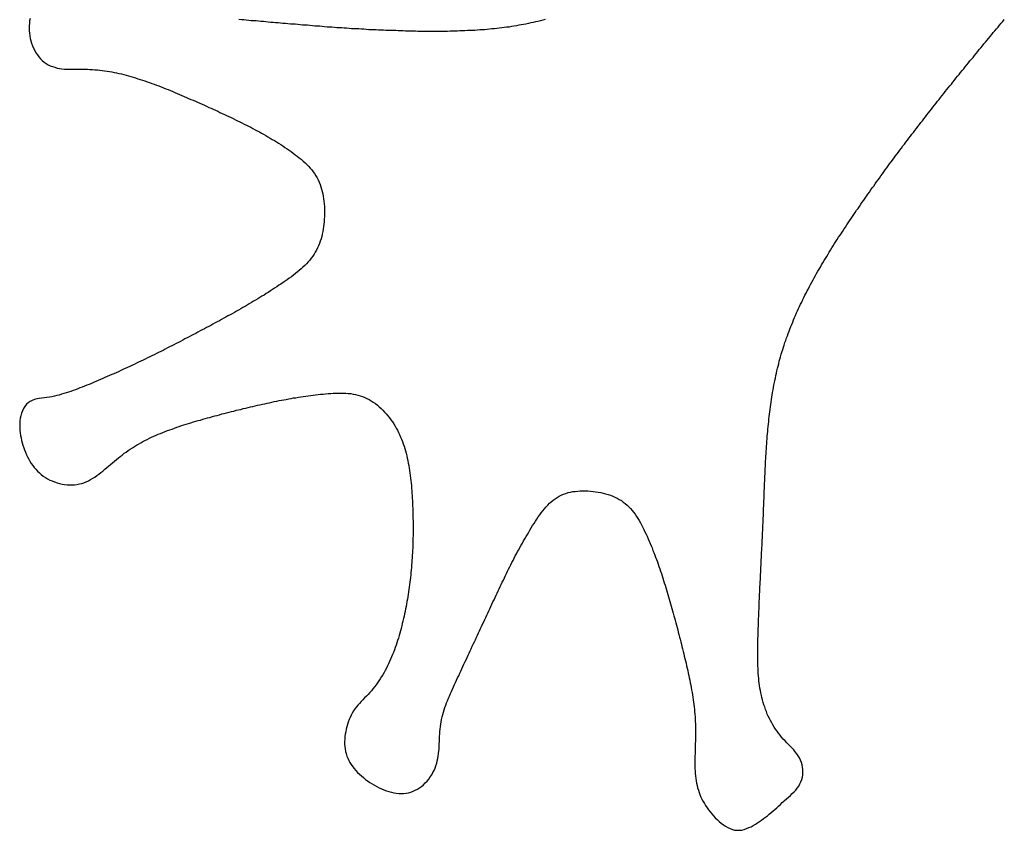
# Model space of a CAD drawing. Extents: x 63 to 788, y 423 to 1014.
# Drawn here: x 478.285 to 482.339, y 808.578 to 811.917 of the extents above; entities that cross this region are included whole.
import ezdxf

# ---------------------------------------------------------------- set-up
doc = ezdxf.new("R2010")
doc.units = 0
doc.header["$MEASUREMENT"] = 0
doc.layers.add('LAYER_1', color=7, linetype='CONTINUOUS')

msp = doc.modelspace()

# ---------------------------------------------------------------- linework, layer by layer
at = {"layer": 'LAYER_1', "color": 7}
for points in [[(478.3276, 811.922, 0), (478.3259, 811.912, 0), (478.3247, 811.902, 0), (478.3239, 811.892, 0), (478.3237, 811.882, 0), (478.324, 811.871, 0), (478.3248, 811.861, 0), (478.3262, 811.85, 0), (478.3282, 811.84, 0), (478.3308, 811.83, 0), (478.334, 811.82, 0), (478.3377, 811.809, 0), (478.3419, 811.8, 0), (478.3467, 811.79, 0), (478.352, 811.781, 0), (478.3578, 811.772, 0), (478.364, 811.764, 0), (478.3707, 811.756, 0), (478.3779, 811.749, 0), (478.3854, 811.742, 0), (478.3934, 811.736, 0), (478.4018, 811.731, 0), (478.4105, 811.727, 0), (478.4196, 811.724, 0), (478.429, 811.721, 0), (478.4386, 811.718, 0), (478.4485, 811.716, 0), (478.4586, 811.715, 0), (478.4689, 811.714, 0), (478.4793, 811.714, 0), (478.4898, 811.713, 0), (478.5004, 811.713, 0), (478.511, 811.713, 0), (478.5217, 811.713, 0), (478.5323, 811.713, 0), (478.5429, 811.713, 0), (478.5534, 811.713, 0), (478.5638, 811.713, 0), (478.5741, 811.712, 0), (478.5844, 811.712, 0), (478.5945, 811.711, 0), (478.6046, 811.71, 0), (478.6147, 811.709, 0), (478.6247, 811.708, 0), (478.6346, 811.707, 0), (478.6446, 811.705, 0), (478.6544, 811.704, 0), (478.6643, 811.702, 0), (478.6741, 811.7, 0), (478.6839, 811.698, 0), (478.6937, 811.696, 0), (478.7035, 811.694, 0), (478.7133, 811.691, 0), (478.7231, 811.689, 0), (478.7328, 811.686, 0), (478.7425, 811.683, 0), (478.7522, 811.681, 0), (478.7619, 811.678, 0), (478.7716, 811.674, 0), (478.7813, 811.671, 0), (478.7909, 811.668, 0), (478.8006, 811.665, 0), (478.8102, 811.661, 0), (478.8198, 811.658, 0), (478.8294, 811.654, 0), (478.8389, 811.651, 0), (478.8485, 811.647, 0), (478.858, 811.644, 0), (478.8676, 811.64, 0), (478.8771, 811.636, 0), (478.8865, 811.632, 0), (478.896, 811.629, 0), (478.9055, 811.625, 0), (478.9149, 811.621, 0), (478.9243, 811.617, 0), (478.9337, 811.613, 0), (478.9431, 811.609, 0), (478.9525, 811.605, 0), (478.9618, 811.601, 0), (478.9712, 811.597, 0), (478.9805, 811.593, 0), (478.9898, 811.589, 0), (478.9991, 811.585, 0), (479.0084, 811.581, 0), (479.0176, 811.577, 0), (479.0269, 811.573, 0), (479.0361, 811.569, 0), (479.0453, 811.565, 0), (479.0545, 811.561, 0), (479.0637, 811.556, 0), (479.0729, 811.552, 0), (479.0821, 811.548, 0), (479.0913, 811.544, 0), (479.1004, 811.54, 0), (479.1095, 811.535, 0), (479.1187, 811.531, 0), (479.1278, 811.527, 0), (479.1369, 811.523, 0), (479.146, 811.518, 0), (479.155, 811.514, 0), (479.1641, 811.51, 0), (479.1731, 811.505, 0), (479.1822, 811.501, 0), (479.1912, 811.496, 0), (479.2002, 811.492, 0), (479.2092, 811.487, 0), (479.2182, 811.483, 0), (479.2271, 811.478, 0), (479.2361, 811.474, 0), (479.245, 811.469, 0), (479.2539, 811.464, 0), (479.2628, 811.459, 0), (479.2717, 811.455, 0), (479.2806, 811.45, 0), (479.2894, 811.445, 0), (479.2983, 811.44, 0), (479.3071, 811.435, 0), (479.3159, 811.429, 0), (479.3246, 811.424, 0), (479.3334, 811.419, 0), (479.3422, 811.414, 0), (479.3509, 811.408, 0), (479.3596, 811.403, 0), (479.3683, 811.397, 0), (479.3769, 811.391, 0), (479.3856, 811.385, 0), (479.3942, 811.38, 0), (479.4028, 811.374, 0), (479.4113, 811.367, 0), (479.4197, 811.361, 0), (479.428, 811.355, 0), (479.4362, 811.348, 0), (479.4442, 811.342, 0), (479.452, 811.335, 0), (479.4596, 811.328, 0), (479.4669, 811.321, 0), (479.474, 811.314, 0), (479.4808, 811.306, 0), (479.4873, 811.299, 0), (479.4934, 811.291, 0), (479.4992, 811.283, 0), (479.5046, 811.274, 0), (479.5096, 811.266, 0), (479.5141, 811.257, 0), (479.5183, 811.248, 0), (479.522, 811.238, 0), (479.5253, 811.229, 0), (479.5282, 811.219, 0), (479.5308, 811.21, 0), (479.533, 811.2, 0), (479.5348, 811.19, 0), (479.5364, 811.179, 0), (479.5376, 811.169, 0), (479.5386, 811.159, 0), (479.5393, 811.148, 0), (479.5397, 811.138, 0), (479.5399, 811.127, 0), (479.5398, 811.117, 0), (479.5396, 811.106, 0), (479.5391, 811.096, 0), (479.5383, 811.085, 0), (479.5374, 811.075, 0), (479.5361, 811.065, 0), (479.5346, 811.054, 0), (479.5328, 811.044, 0), (479.5307, 811.034, 0), (479.5283, 811.024, 0), (479.5256, 811.014, 0), (479.5226, 811.005, 0), (479.5192, 810.995, 0), (479.5155, 810.986, 0), (479.5114, 810.977, 0), (479.5069, 810.968, 0), (479.5021, 810.96, 0), (479.4968, 810.951, 0), (479.4912, 810.943, 0), (479.4853, 810.935, 0), (479.4791, 810.927, 0), (479.4725, 810.92, 0), (479.4657, 810.912, 0), (479.4586, 810.905, 0), (479.4513, 810.898, 0), (479.4437, 810.891, 0), (479.436, 810.884, 0), (479.4281, 810.878, 0), (479.42, 810.871, 0), (479.4118, 810.865, 0), (479.4034, 810.858, 0), (479.395, 810.852, 0), (479.3864, 810.846, 0), (479.3778, 810.84, 0), (479.3692, 810.834, 0), (479.3605, 810.828, 0), (479.3518, 810.823, 0), (479.3431, 810.817, 0), (479.3345, 810.811, 0), (479.3258, 810.806, 0), (479.3171, 810.8, 0), (479.3084, 810.794, 0), (479.2997, 810.789, 0), (479.291, 810.783, 0), (479.2823, 810.778, 0), (479.2736, 810.773, 0), (479.2649, 810.767, 0), (479.2562, 810.762, 0), (479.2475, 810.757, 0), (479.2387, 810.752, 0), (479.23, 810.746, 0), (479.2213, 810.741, 0), (479.2126, 810.736, 0), (479.2038, 810.731, 0), (479.1951, 810.726, 0), (479.1863, 810.721, 0), (479.1776, 810.716, 0), (479.1688, 810.711, 0), (479.16, 810.706, 0), (479.1513, 810.701, 0), (479.1425, 810.697, 0), (479.1337, 810.692, 0), (479.1249, 810.687, 0), (479.1161, 810.682, 0), (479.1073, 810.677, 0), (479.0985, 810.672, 0), (479.0897, 810.668, 0), (479.0808, 810.663, 0), (479.072, 810.658, 0), (479.0631, 810.653, 0), (479.0543, 810.649, 0), (479.0454, 810.644, 0), (479.0365, 810.639, 0), (479.0276, 810.635, 0), (479.0188, 810.63, 0), (479.0098, 810.625, 0), (479.0009, 810.62, 0), (478.992, 810.616, 0), (478.9831, 810.611, 0), (478.9741, 810.606, 0), (478.9652, 810.602, 0), (478.9562, 810.597, 0), (478.9472, 810.592, 0), (478.9382, 810.588, 0), (478.9292, 810.583, 0), (478.9202, 810.578, 0), (478.9112, 810.574, 0), (478.9022, 810.569, 0), (478.8932, 810.565, 0), (478.8841, 810.56, 0), (478.875, 810.555, 0), (478.866, 810.551, 0), (478.8569, 810.546, 0), (478.8478, 810.542, 0), (478.8387, 810.537, 0), (478.8296, 810.533, 0), (478.8205, 810.528, 0), (478.8114, 810.524, 0), (478.8022, 810.519, 0), (478.7931, 810.515, 0), (478.7839, 810.51, 0), (478.7747, 810.506, 0), (478.7655, 810.502, 0), (478.7564, 810.497, 0), (478.7472, 810.493, 0), (478.7379, 810.489, 0), (478.7287, 810.484, 0), (478.7195, 810.48, 0), (478.7102, 810.476, 0), (478.701, 810.472, 0), (478.6917, 810.467, 0), (478.6825, 810.463, 0), (478.6732, 810.459, 0), (478.6639, 810.455, 0), (478.6546, 810.451, 0), (478.6453, 810.447, 0), (478.636, 810.443, 0), (478.6267, 810.439, 0), (478.6173, 810.435, 0), (478.608, 810.431, 0), (478.5987, 810.427, 0), (478.5893, 810.423, 0), (478.58, 810.419, 0), (478.5707, 810.415, 0), (478.5613, 810.411, 0), (478.5519, 810.408, 0), (478.5426, 810.404, 0), (478.5332, 810.4, 0), (478.5238, 810.397, 0), (478.5145, 810.393, 0), (478.5051, 810.39, 0), (478.4956, 810.386, 0), (478.4862, 810.383, 0), (478.4767, 810.38, 0), (478.4671, 810.377, 0), (478.4574, 810.374, 0), (478.4477, 810.371, 0), (478.4378, 810.369, 0), (478.4278, 810.366, 0), (478.4178, 810.364, 0), (478.4076, 810.362, 0), (478.3972, 810.361, 0), (478.3867, 810.359, 0), (478.3761, 810.358, 0), (478.3656, 810.357, 0), (478.3554, 810.355, 0), (478.3455, 810.353, 0), (478.3361, 810.349, 0), (478.3274, 810.345, 0), (478.3195, 810.339, 0), (478.3125, 810.333, 0), (478.3063, 810.324, 0), (478.301, 810.315, 0), (478.2964, 810.306, 0), (478.2927, 810.296, 0), (478.2897, 810.286, 0), (478.2875, 810.276, 0), (478.286, 810.265, 0), (478.2852, 810.255, 0), (478.2849, 810.245, 0), (478.2852, 810.235, 0), (478.286, 810.225, 0), (478.2872, 810.215, 0), (478.2889, 810.205, 0), (478.2908, 810.195, 0), (478.293, 810.184, 0), (478.2956, 810.174, 0), (478.2984, 810.164, 0), (478.3015, 810.154, 0), (478.3049, 810.145, 0), (478.3087, 810.135, 0), (478.3128, 810.125, 0), (478.3172, 810.116, 0), (478.322, 810.107, 0), (478.3271, 810.098, 0), (478.3326, 810.089, 0), (478.3385, 810.081, 0), (478.3447, 810.072, 0), (478.3514, 810.065, 0), (478.3584, 810.057, 0), (478.3659, 810.05, 0), (478.3737, 810.043, 0), (478.382, 810.037, 0), (478.3907, 810.031, 0), (478.3998, 810.026, 0), (478.4092, 810.021, 0), (478.4188, 810.017, 0), (478.4287, 810.013, 0), (478.4387, 810.009, 0), (478.4489, 810.007, 0), (478.4592, 810.004, 0), (478.4696, 810.002, 0), (478.48, 810.001, 0), (478.4903, 810.001, 0), (478.5006, 810.001, 0), (478.5108, 810.001, 0), (478.5208, 810.003, 0), (478.5307, 810.005, 0), (478.5403, 810.007, 0), (478.5496, 810.01, 0), (478.5588, 810.014, 0), (478.5678, 810.018, 0), (478.5767, 810.023, 0), (478.5854, 810.028, 0), (478.5939, 810.033, 0), (478.6023, 810.039, 0), (478.6107, 810.045, 0), (478.6189, 810.052, 0), (478.627, 810.058, 0), (478.6351, 810.065, 0), (478.6432, 810.072, 0), (478.6512, 810.078, 0), (478.6591, 810.085, 0), (478.6671, 810.092, 0), (478.6751, 810.099, 0), (478.6831, 810.105, 0), (478.6912, 810.112, 0), (478.6992, 810.118, 0), (478.7074, 810.124, 0), (478.7155, 810.131, 0), (478.7237, 810.136, 0), (478.732, 810.142, 0), (478.7403, 810.148, 0), (478.7487, 810.154, 0), (478.7572, 810.159, 0), (478.7657, 810.164, 0), (478.7744, 810.169, 0), (478.7831, 810.174, 0), (478.7919, 810.179, 0), (478.8007, 810.184, 0), (478.8097, 810.188, 0), (478.8187, 810.193, 0), (478.8279, 810.197, 0), (478.837, 810.201, 0), (478.8463, 810.206, 0), (478.8556, 810.21, 0), (478.865, 810.213, 0), (478.8744, 810.217, 0), (478.8839, 810.221, 0), (478.8934, 810.225, 0), (478.903, 810.228, 0), (478.9126, 810.231, 0), (478.9222, 810.235, 0), (478.9319, 810.238, 0), (478.9415, 810.241, 0), (478.9513, 810.245, 0), (478.961, 810.248, 0), (478.9707, 810.251, 0), (478.9805, 810.254, 0), (478.9902, 810.257, 0), (479, 810.26, 0), (479.0098, 810.263, 0), (479.0195, 810.266, 0), (479.0293, 810.268, 0), (479.0391, 810.271, 0), (479.0489, 810.274, 0), (479.0586, 810.277, 0), (479.0684, 810.279, 0), (479.0782, 810.282, 0), (479.088, 810.285, 0), (479.0978, 810.287, 0), (479.1076, 810.29, 0), (479.1174, 810.293, 0), (479.1272, 810.295, 0), (479.137, 810.298, 0), (479.1468, 810.3, 0), (479.1566, 810.303, 0), (479.1664, 810.305, 0), (479.1762, 810.308, 0), (479.186, 810.31, 0), (479.1958, 810.312, 0), (479.2056, 810.315, 0), (479.2154, 810.317, 0), (479.2252, 810.319, 0), (479.235, 810.322, 0), (479.2448, 810.324, 0), (479.2546, 810.326, 0), (479.2644, 810.329, 0), (479.2742, 810.331, 0), (479.284, 810.333, 0), (479.2938, 810.335, 0), (479.3036, 810.337, 0), (479.3134, 810.339, 0), (479.3233, 810.342, 0), (479.3331, 810.344, 0), (479.343, 810.346, 0), (479.3529, 810.348, 0), (479.3628, 810.35, 0), (479.3727, 810.351, 0), (479.3826, 810.353, 0), (479.3925, 810.355, 0), (479.4025, 810.357, 0), (479.4125, 810.359, 0), (479.4225, 810.36, 0), (479.4325, 810.362, 0), (479.4425, 810.364, 0), (479.4526, 810.365, 0), (479.4627, 810.367, 0), (479.4728, 810.368, 0), (479.483, 810.369, 0), (479.4932, 810.371, 0), (479.5034, 810.372, 0), (479.5137, 810.373, 0), (479.5239, 810.374, 0), (479.5343, 810.375, 0), (479.5446, 810.376, 0), (479.555, 810.377, 0), (479.5654, 810.378, 0), (479.5758, 810.379, 0), (479.5862, 810.379, 0), (479.5966, 810.379, 0), (479.6069, 810.379, 0), (479.6172, 810.379, 0), (479.6275, 810.379, 0), (479.6376, 810.378, 0), (479.6477, 810.377, 0), (479.6577, 810.375, 0), (479.6675, 810.373, 0), (479.6773, 810.371, 0), (479.6869, 810.368, 0), (479.6963, 810.365, 0), (479.7056, 810.361, 0), (479.7147, 810.357, 0), (479.7236, 810.352, 0), (479.7324, 810.347, 0), (479.7409, 810.342, 0), (479.7493, 810.336, 0), (479.7574, 810.329, 0), (479.7653, 810.323, 0), (479.7729, 810.316, 0), (479.7804, 810.309, 0), (479.7875, 810.301, 0), (479.7944, 810.293, 0), (479.8011, 810.285, 0), (479.8075, 810.277, 0), (479.8136, 810.269, 0), (479.8194, 810.261, 0), (479.825, 810.252, 0), (479.8303, 810.243, 0), (479.8353, 810.235, 0), (479.8401, 810.226, 0), (479.8446, 810.217, 0), (479.849, 810.208, 0), (479.8531, 810.198, 0), (479.8569, 810.189, 0), (479.8606, 810.18, 0), (479.864, 810.17, 0), (479.8673, 810.16, 0), (479.8703, 810.151, 0), (479.8732, 810.141, 0), (479.8759, 810.131, 0), (479.8784, 810.121, 0), (479.8807, 810.111, 0), (479.8829, 810.101, 0), (479.8849, 810.091, 0), (479.8868, 810.081, 0), (479.8886, 810.07, 0), (479.8902, 810.06, 0), (479.8917, 810.05, 0), (479.893, 810.039, 0), (479.8943, 810.029, 0), (479.8954, 810.019, 0), (479.8965, 810.008, 0), (479.8974, 809.998, 0), (479.8983, 809.987, 0), (479.8991, 809.977, 0), (479.8998, 809.967, 0), (479.9005, 809.956, 0), (479.9011, 809.946, 0), (479.9016, 809.935, 0), (479.9021, 809.925, 0), (479.9025, 809.915, 0), (479.9029, 809.904, 0), (479.9033, 809.894, 0), (479.9036, 809.884, 0), (479.9039, 809.873, 0), (479.9041, 809.863, 0), (479.9043, 809.853, 0), (479.9044, 809.843, 0), (479.9045, 809.832, 0), (479.9045, 809.822, 0), (479.9045, 809.812, 0), (479.9044, 809.802, 0), (479.9043, 809.792, 0), (479.9041, 809.781, 0), (479.9039, 809.771, 0), (479.9036, 809.761, 0), (479.9033, 809.751, 0), (479.9029, 809.741, 0), (479.9024, 809.731, 0), (479.9019, 809.721, 0), (479.9014, 809.711, 0), (479.9008, 809.701, 0), (479.9001, 809.691, 0), (479.8994, 809.681, 0), (479.8986, 809.671, 0), (479.8977, 809.661, 0), (479.8968, 809.65, 0), (479.8958, 809.64, 0), (479.8948, 809.63, 0), (479.8937, 809.62, 0), (479.8926, 809.61, 0), (479.8913, 809.6, 0), (479.89, 809.59, 0), (479.8887, 809.58, 0), (479.8873, 809.57, 0), (479.8858, 809.56, 0), (479.8843, 809.55, 0), (479.8826, 809.54, 0), (479.881, 809.53, 0), (479.8792, 809.52, 0), (479.8774, 809.51, 0), (479.8755, 809.5, 0), (479.8736, 809.49, 0), (479.8715, 809.48, 0), (479.8694, 809.47, 0), (479.8673, 809.46, 0), (479.865, 809.45, 0), (479.8627, 809.44, 0), (479.8603, 809.43, 0), (479.8578, 809.42, 0), (479.8552, 809.41, 0), (479.8526, 809.4, 0), (479.8498, 809.39, 0), (479.847, 809.38, 0), (479.844, 809.37, 0), (479.841, 809.36, 0), (479.8378, 809.35, 0), (479.8345, 809.341, 0), (479.8311, 809.331, 0), (479.8276, 809.321, 0), (479.824, 809.311, 0), (479.8202, 809.302, 0), (479.8163, 809.292, 0), (479.8122, 809.283, 0), (479.8081, 809.274, 0), (479.8038, 809.264, 0), (479.7993, 809.255, 0), (479.7947, 809.246, 0), (479.7899, 809.237, 0), (479.785, 809.228, 0), (479.7799, 809.219, 0), (479.7746, 809.211, 0), (479.7692, 809.202, 0), (479.7636, 809.194, 0), (479.7579, 809.185, 0), (479.7519, 809.177, 0), (479.7458, 809.169, 0), (479.7395, 809.161, 0), (479.733, 809.153, 0), (479.7263, 809.146, 0), (479.7194, 809.138, 0), (479.7123, 809.131, 0), (479.7052, 809.124, 0), (479.6981, 809.116, 0), (479.691, 809.109, 0), (479.6841, 809.101, 0), (479.6774, 809.094, 0), (479.671, 809.086, 0), (479.665, 809.078, 0), (479.6594, 809.07, 0), (479.6542, 809.061, 0), (479.6495, 809.052, 0), (479.6451, 809.043, 0), (479.6412, 809.034, 0), (479.6377, 809.024, 0), (479.6345, 809.014, 0), (479.6317, 809.004, 0), (479.6292, 808.994, 0), (479.6271, 808.984, 0), (479.6253, 808.974, 0), (479.6239, 808.964, 0), (479.6229, 808.953, 0), (479.6225, 808.943, 0), (479.6225, 808.933, 0), (479.6231, 808.923, 0), (479.6243, 808.913, 0), (479.6262, 808.903, 0), (479.6287, 808.894, 0), (479.6318, 808.884, 0), (479.6355, 808.875, 0), (479.6398, 808.866, 0), (479.6447, 808.857, 0), (479.65, 808.849, 0), (479.6559, 808.84, 0), (479.6622, 808.832, 0), (479.669, 808.824, 0), (479.6761, 808.816, 0), (479.6837, 808.809, 0), (479.6916, 808.802, 0), (479.6998, 808.795, 0), (479.7084, 808.788, 0), (479.7172, 808.782, 0), (479.7263, 808.775, 0), (479.7356, 808.769, 0), (479.7451, 808.764, 0), (479.7548, 808.758, 0), (479.7646, 808.753, 0), (479.7746, 808.749, 0), (479.7847, 808.745, 0), (479.7948, 808.741, 0), (479.805, 808.738, 0), (479.8152, 808.735, 0), (479.8254, 808.733, 0), (479.8356, 808.731, 0), (479.8458, 808.73, 0), (479.8558, 808.73, 0), (479.8658, 808.73, 0), (479.8757, 808.731, 0), (479.8854, 808.733, 0), (479.895, 808.735, 0), (479.9044, 808.739, 0), (479.9135, 808.743, 0), (479.9225, 808.748, 0), (479.9311, 808.753, 0), (479.9394, 808.759, 0), (479.9474, 808.766, 0), (479.955, 808.773, 0), (479.9622, 808.781, 0), (479.969, 808.789, 0), (479.9753, 808.798, 0), (479.9811, 808.807, 0), (479.9864, 808.816, 0), (479.9912, 808.825, 0), (479.9953, 808.834, 0), (479.9989, 808.844, 0), (480.0019, 808.854, 0), (480.0044, 808.864, 0), (480.0064, 808.874, 0), (480.0081, 808.884, 0), (480.0095, 808.894, 0), (480.0105, 808.904, 0), (480.0113, 808.914, 0), (480.012, 808.924, 0), (480.0125, 808.934, 0), (480.0129, 808.944, 0), (480.0134, 808.955, 0), (480.0138, 808.965, 0), (480.0144, 808.975, 0), (480.015, 808.985, 0), (480.0159, 808.995, 0), (480.017, 809.005, 0), (480.0184, 809.015, 0), (480.0201, 809.025, 0), (480.0221, 809.035, 0), (480.0244, 809.045, 0), (480.0269, 809.055, 0), (480.0296, 809.065, 0), (480.0326, 809.074, 0), (480.0357, 809.084, 0), (480.0391, 809.093, 0), (480.0426, 809.103, 0), (480.0463, 809.112, 0), (480.0501, 809.122, 0), (480.054, 809.131, 0), (480.0581, 809.141, 0), (480.0622, 809.15, 0), (480.0664, 809.159, 0), (480.0707, 809.169, 0), (480.075, 809.178, 0), (480.0793, 809.187, 0), (480.0837, 809.197, 0), (480.088, 809.206, 0), (480.0923, 809.215, 0), (480.0967, 809.225, 0), (480.101, 809.234, 0), (480.1053, 809.243, 0), (480.1097, 809.253, 0), (480.114, 809.262, 0), (480.1183, 809.271, 0), (480.1226, 809.28, 0), (480.1269, 809.29, 0), (480.1312, 809.299, 0), (480.1355, 809.308, 0), (480.1398, 809.317, 0), (480.1441, 809.326, 0), (480.1483, 809.336, 0), (480.1526, 809.345, 0), (480.1569, 809.354, 0), (480.1612, 809.363, 0), (480.1654, 809.373, 0), (480.1697, 809.382, 0), (480.174, 809.391, 0), (480.1782, 809.4, 0), (480.1825, 809.409, 0), (480.1868, 809.418, 0), (480.191, 809.427, 0), (480.1953, 809.437, 0), (480.1995, 809.446, 0), (480.2038, 809.455, 0), (480.208, 809.464, 0), (480.2123, 809.473, 0), (480.2165, 809.482, 0), (480.2208, 809.491, 0), (480.225, 809.5, 0), (480.2293, 809.509, 0), (480.2335, 809.519, 0), (480.2378, 809.528, 0), (480.242, 809.537, 0), (480.2463, 809.546, 0), (480.2505, 809.555, 0), (480.2548, 809.564, 0), (480.259, 809.573, 0), (480.2633, 809.582, 0), (480.2676, 809.591, 0), (480.2719, 809.6, 0), (480.2762, 809.609, 0), (480.2805, 809.618, 0), (480.2849, 809.627, 0), (480.2893, 809.636, 0), (480.2937, 809.645, 0), (480.2981, 809.654, 0), (480.3026, 809.663, 0), (480.3071, 809.672, 0), (480.3116, 809.681, 0), (480.3162, 809.69, 0), (480.3209, 809.699, 0), (480.3255, 809.708, 0), (480.3302, 809.717, 0), (480.335, 809.726, 0), (480.3398, 809.734, 0), (480.3447, 809.743, 0), (480.3496, 809.752, 0), (480.3546, 809.761, 0), (480.3596, 809.77, 0), (480.3648, 809.779, 0), (480.3699, 809.788, 0), (480.3752, 809.797, 0), (480.3805, 809.806, 0), (480.3859, 809.815, 0), (480.3913, 809.824, 0), (480.3969, 809.833, 0), (480.4025, 809.842, 0), (480.4082, 809.851, 0), (480.4141, 809.86, 0), (480.42, 809.869, 0), (480.4261, 809.877, 0), (480.4324, 809.886, 0), (480.4388, 809.894, 0), (480.4453, 809.902, 0), (480.4521, 809.91, 0), (480.4591, 809.917, 0), (480.4663, 809.925, 0), (480.4737, 809.931, 0), (480.4813, 809.938, 0), (480.4892, 809.944, 0), (480.4974, 809.949, 0), (480.5058, 809.954, 0), (480.5146, 809.959, 0), (480.5236, 809.963, 0), (480.5329, 809.966, 0), (480.5425, 809.969, 0), (480.5523, 809.971, 0), (480.5622, 809.973, 0), (480.5723, 809.974, 0), (480.5826, 809.975, 0), (480.593, 809.976, 0), (480.6035, 809.976, 0), (480.614, 809.976, 0), (480.6245, 809.976, 0), (480.6351, 809.975, 0), (480.6456, 809.974, 0), (480.6561, 809.972, 0), (480.6666, 809.971, 0), (480.6769, 809.969, 0), (480.6871, 809.967, 0), (480.6972, 809.964, 0), (480.7071, 809.961, 0), (480.7168, 809.958, 0), (480.7264, 809.954, 0), (480.7357, 809.95, 0), (480.7447, 809.946, 0), (480.7535, 809.941, 0), (480.762, 809.936, 0), (480.7702, 809.93, 0), (480.778, 809.924, 0), (480.7855, 809.917, 0), (480.7927, 809.911, 0), (480.7995, 809.903, 0), (480.8061, 809.896, 0), (480.8124, 809.888, 0), (480.8184, 809.88, 0), (480.8242, 809.871, 0), (480.8298, 809.863, 0), (480.8352, 809.854, 0), (480.8403, 809.845, 0), (480.8453, 809.836, 0), (480.8501, 809.826, 0), (480.8548, 809.817, 0), (480.8593, 809.808, 0), (480.8637, 809.798, 0), (480.868, 809.789, 0), (480.8723, 809.779, 0), (480.8764, 809.769, 0), (480.8804, 809.76, 0), (480.8844, 809.75, 0), (480.8883, 809.741, 0), (480.8921, 809.731, 0), (480.8959, 809.722, 0), (480.8995, 809.712, 0), (480.9031, 809.703, 0), (480.9067, 809.693, 0), (480.9102, 809.684, 0), (480.9136, 809.674, 0), (480.9169, 809.665, 0), (480.9202, 809.655, 0), (480.9235, 809.645, 0), (480.9267, 809.636, 0), (480.9298, 809.626, 0), (480.9329, 809.617, 0), (480.936, 809.607, 0), (480.939, 809.598, 0), (480.942, 809.588, 0), (480.9449, 809.578, 0), (480.9478, 809.569, 0), (480.9507, 809.559, 0), (480.9535, 809.55, 0), (480.9564, 809.54, 0), (480.9592, 809.53, 0), (480.9619, 809.521, 0), (480.9647, 809.511, 0), (480.9674, 809.501, 0), (480.9702, 809.492, 0), (480.9729, 809.482, 0), (480.9756, 809.472, 0), (480.9783, 809.462, 0), (480.9809, 809.453, 0), (480.9836, 809.443, 0), (480.9862, 809.433, 0), (480.9888, 809.423, 0), (480.9914, 809.414, 0), (480.994, 809.404, 0), (480.9966, 809.394, 0), (480.9991, 809.384, 0), (481.0017, 809.374, 0), (481.0042, 809.365, 0), (481.0067, 809.355, 0), (481.0092, 809.345, 0), (481.0116, 809.335, 0), (481.0141, 809.325, 0), (481.0165, 809.315, 0), (481.0189, 809.305, 0), (481.0213, 809.296, 0), (481.0236, 809.286, 0), (481.026, 809.276, 0), (481.0283, 809.266, 0), (481.0306, 809.256, 0), (481.0329, 809.246, 0), (481.0351, 809.236, 0), (481.0373, 809.226, 0), (481.0395, 809.216, 0), (481.0416, 809.206, 0), (481.0437, 809.196, 0), (481.0457, 809.186, 0), (481.0477, 809.176, 0), (481.0496, 809.166, 0), (481.0514, 809.156, 0), (481.0532, 809.146, 0), (481.0548, 809.136, 0), (481.0564, 809.126, 0), (481.0579, 809.116, 0), (481.0593, 809.106, 0), (481.0606, 809.096, 0), (481.0618, 809.086, 0), (481.0628, 809.076, 0), (481.0638, 809.066, 0), (481.0646, 809.056, 0), (481.0653, 809.046, 0), (481.0659, 809.036, 0), (481.0664, 809.026, 0), (481.0667, 809.016, 0), (481.067, 809.006, 0), (481.0671, 808.996, 0), (481.0672, 808.985, 0), (481.0671, 808.975, 0), (481.0671, 808.965, 0), (481.0669, 808.955, 0), (481.0667, 808.945, 0), (481.0665, 808.935, 0), (481.0662, 808.924, 0), (481.0659, 808.914, 0), (481.0656, 808.904, 0), (481.0653, 808.894, 0), (481.065, 808.883, 0), (481.0648, 808.873, 0), (481.0647, 808.863, 0), (481.0647, 808.853, 0), (481.0648, 808.842, 0), (481.0651, 808.832, 0), (481.0656, 808.822, 0), (481.0663, 808.812, 0), (481.0672, 808.802, 0), (481.0684, 808.792, 0), (481.0699, 808.782, 0), (481.0716, 808.772, 0), (481.0738, 808.762, 0), (481.0762, 808.753, 0), (481.0791, 808.743, 0), (481.0823, 808.734, 0), (481.0858, 808.725, 0), (481.0898, 808.715, 0), (481.094, 808.706, 0), (481.0987, 808.697, 0), (481.1037, 808.688, 0), (481.109, 808.68, 0), (481.1147, 808.671, 0), (481.1208, 808.662, 0), (481.1272, 808.654, 0), (481.134, 808.646, 0), (481.1412, 808.638, 0), (481.1487, 808.63, 0), (481.1566, 808.622, 0), (481.1648, 808.615, 0), (481.1733, 808.608, 0), (481.182, 808.601, 0), (481.191, 808.595, 0), (481.2001, 808.59, 0), (481.2095, 808.585, 0), (481.219, 808.582, 0), (481.2285, 808.579, 0), (481.2382, 808.578, 0), (481.2479, 808.578, 0), (481.2577, 808.579, 0), (481.2674, 808.581, 0), (481.277, 808.585, 0), (481.2865, 808.589, 0), (481.2959, 808.593, 0), (481.305, 808.598, 0), (481.3138, 808.603, 0), (481.3225, 808.609, 0), (481.331, 808.614, 0), (481.3393, 808.62, 0), (481.3475, 808.626, 0), (481.3555, 808.632, 0), (481.3634, 808.638, 0), (481.3712, 808.645, 0), (481.379, 808.651, 0), (481.3867, 808.658, 0), (481.3943, 808.664, 0), (481.4019, 808.671, 0), (481.4094, 808.678, 0), (481.4169, 808.685, 0), (481.4244, 808.692, 0), (481.4315, 808.698, 0), (481.4315, 808.698, 0), (481.4315, 808.698, 0), (481.4314, 808.698, 0), (481.4314, 808.698, 0), (481.4314, 808.698, 0), (481.4314, 808.698, 0), (481.4314, 808.698, 0), (481.4314, 808.698, 0), (481.4314, 808.698, 0), (481.4314, 808.698, 0), (481.4314, 808.698, 0), (481.4314, 808.698, 0), (481.4314, 808.698, 0), (481.4314, 808.698, 0), (481.4314, 808.698, 0), (481.4314, 808.698, 0), (481.4314, 808.698, 0), (481.4314, 808.698, 0), (481.4314, 808.698, 0), (481.4314, 808.698, 0), (481.4314, 808.698, 0), (481.4314, 808.698, 0), (481.4314, 808.698, 0), (481.4314, 808.698, 0), (481.4314, 808.698, 0), (481.4314, 808.698, 0), (481.4313, 808.698, 0), (481.4313, 808.698, 0), (481.4313, 808.698, 0), (481.4313, 808.698, 0), (481.4313, 808.698, 0), (481.4313, 808.698, 0), (481.4313, 808.698, 0), (481.4313, 808.698, 0), (481.4313, 808.698, 0), (481.4313, 808.698, 0), (481.4313, 808.698, 0), (481.4313, 808.698, 0), (481.4313, 808.698, 0), (481.4313, 808.698, 0), (481.4313, 808.698, 0), (481.4313, 808.698, 0), (481.4313, 808.698, 0), (481.4313, 808.698, 0), (481.4313, 808.698, 0), (481.4313, 808.698, 0), (481.4313, 808.698, 0), (481.4313, 808.698, 0), (481.4313, 808.698, 0), (481.4313, 808.698, 0), (481.4312, 808.698, 0), (481.4312, 808.698, 0), (481.4312, 808.698, 0), (481.4312, 808.698, 0), (481.4312, 808.698, 0), (481.4312, 808.698, 0), (481.4312, 808.698, 0), (481.4312, 808.698, 0), (481.4312, 808.698, 0), (481.4312, 808.698, 0), (481.4312, 808.698, 0), (481.4312, 808.698, 0), (481.4312, 808.698, 0), (481.4312, 808.698, 0), (481.4312, 808.698, 0), (481.4312, 808.698, 0), (481.4312, 808.698, 0), (481.4312, 808.698, 0), (481.4312, 808.698, 0), (481.4312, 808.698, 0), (481.4312, 808.698, 0), (481.4312, 808.698, 0), (481.4312, 808.698, 0), (481.4312, 808.698, 0), (481.4311, 808.698, 0), (481.4311, 808.698, 0), (481.4311, 808.698, 0), (481.4311, 808.698, 0), (481.4311, 808.698, 0), (481.4311, 808.698, 0), (481.4311, 808.698, 0), (481.4311, 808.698, 0), (481.4311, 808.698, 0), (481.4311, 808.698, 0), (481.4311, 808.698, 0), (481.4311, 808.698, 0), (481.4311, 808.698, 0), (481.4311, 808.698, 0), (481.4311, 808.698, 0), (481.4311, 808.698, 0), (481.4311, 808.698, 0), (481.4311, 808.698, 0), (481.4311, 808.698, 0), (481.4311, 808.698, 0), (481.4311, 808.698, 0), (481.4311, 808.698, 0), (481.4311, 808.698, 0), (481.4311, 808.698, 0), (481.4342, 808.701, 0), (481.4424, 808.708, 0), (481.4505, 808.715, 0), (481.4584, 808.722, 0), (481.466, 808.729, 0), (481.4733, 808.737, 0), (481.4802, 808.744, 0), (481.4865, 808.752, 0), (481.4922, 808.76, 0), (481.4972, 808.769, 0), (481.5014, 808.778, 0), (481.5048, 808.787, 0), (481.5072, 808.797, 0), (481.5087, 808.807, 0), (481.5093, 808.817, 0), (481.5091, 808.828, 0), (481.5079, 808.838, 0), (481.5059, 808.848, 0), (481.5031, 808.858, 0), (481.4994, 808.867, 0), (481.495, 808.876, 0), (481.4899, 808.885, 0), (481.4842, 808.893, 0), (481.4781, 808.901, 0), (481.4715, 808.909, 0), (481.4647, 808.917, 0), (481.4576, 808.924, 0), (481.4504, 808.932, 0), (481.4431, 808.939, 0), (481.4359, 808.947, 0), (481.4288, 808.954, 0), (481.4219, 808.962, 0), (481.4153, 808.97, 0), (481.409, 808.978, 0), (481.4029, 808.986, 0), (481.397, 808.995, 0), (481.3914, 809.003, 0), (481.3861, 809.012, 0), (481.381, 809.021, 0), (481.3761, 809.03, 0), (481.3715, 809.039, 0), (481.3671, 809.048, 0), (481.363, 809.057, 0), (481.3591, 809.067, 0), (481.3555, 809.076, 0), (481.3521, 809.086, 0), (481.3489, 809.095, 0), (481.3459, 809.105, 0), (481.3432, 809.115, 0), (481.3407, 809.125, 0), (481.3384, 809.134, 0), (481.3363, 809.144, 0), (481.3344, 809.154, 0), (481.3327, 809.164, 0), (481.3312, 809.174, 0), (481.3298, 809.184, 0), (481.3286, 809.194, 0), (481.3275, 809.204, 0), (481.3266, 809.214, 0), (481.3258, 809.224, 0), (481.3252, 809.235, 0), (481.3247, 809.245, 0), (481.3242, 809.255, 0), (481.3239, 809.265, 0), (481.3237, 809.275, 0), (481.3236, 809.286, 0), (481.3235, 809.296, 0), (481.3235, 809.306, 0), (481.3236, 809.317, 0), (481.3237, 809.327, 0), (481.3239, 809.337, 0), (481.3241, 809.347, 0), (481.3244, 809.358, 0), (481.3246, 809.368, 0), (481.3249, 809.378, 0), (481.3252, 809.388, 0), (481.3255, 809.398, 0), (481.3259, 809.409, 0), (481.3262, 809.419, 0), (481.3265, 809.429, 0), (481.3269, 809.439, 0), (481.3273, 809.449, 0), (481.3277, 809.46, 0), (481.328, 809.47, 0), (481.3284, 809.48, 0), (481.3288, 809.49, 0), (481.3293, 809.5, 0), (481.3297, 809.51, 0), (481.3301, 809.52, 0), (481.3306, 809.531, 0), (481.331, 809.541, 0), (481.3315, 809.551, 0), (481.3319, 809.561, 0), (481.3324, 809.571, 0), (481.3328, 809.581, 0), (481.3333, 809.591, 0), (481.3338, 809.601, 0), (481.3343, 809.611, 0), (481.3348, 809.621, 0), (481.3353, 809.632, 0), (481.3357, 809.642, 0), (481.3362, 809.652, 0), (481.3367, 809.662, 0), (481.3372, 809.672, 0), (481.3377, 809.682, 0), (481.3382, 809.692, 0), (481.3387, 809.702, 0), (481.3392, 809.712, 0), (481.3397, 809.722, 0), (481.3402, 809.732, 0), (481.3407, 809.742, 0), (481.3412, 809.753, 0), (481.3417, 809.763, 0), (481.3421, 809.773, 0), (481.3426, 809.783, 0), (481.3431, 809.793, 0), (481.3436, 809.803, 0), (481.344, 809.813, 0), (481.3445, 809.823, 0), (481.3449, 809.833, 0), (481.3454, 809.844, 0), (481.3458, 809.854, 0), (481.3463, 809.864, 0), (481.3467, 809.874, 0), (481.3471, 809.884, 0), (481.3475, 809.894, 0), (481.3479, 809.905, 0), (481.3483, 809.915, 0), (481.3487, 809.925, 0), (481.3491, 809.935, 0), (481.3495, 809.945, 0), (481.3499, 809.955, 0), (481.3503, 809.966, 0), (481.3507, 809.976, 0), (481.3511, 809.986, 0), (481.3515, 809.996, 0), (481.3519, 810.007, 0), (481.3523, 810.017, 0), (481.3528, 810.027, 0), (481.3532, 810.037, 0), (481.3537, 810.047, 0), (481.3541, 810.058, 0), (481.3546, 810.068, 0), (481.3551, 810.078, 0), (481.3556, 810.088, 0), (481.3562, 810.099, 0), (481.3568, 810.109, 0), (481.3573, 810.119, 0), (481.358, 810.129, 0), (481.3586, 810.139, 0), (481.3593, 810.15, 0), (481.3599, 810.16, 0), (481.3607, 810.17, 0), (481.3614, 810.18, 0), (481.3622, 810.19, 0), (481.363, 810.201, 0), (481.3639, 810.211, 0), (481.3648, 810.221, 0), (481.3657, 810.231, 0), (481.3666, 810.241, 0), (481.3676, 810.251, 0), (481.3687, 810.261, 0), (481.3698, 810.272, 0), (481.3709, 810.282, 0), (481.3721, 810.292, 0), (481.3733, 810.302, 0), (481.3746, 810.312, 0), (481.3759, 810.322, 0), (481.3773, 810.332, 0), (481.3787, 810.342, 0), (481.3802, 810.352, 0), (481.3817, 810.362, 0), (481.3833, 810.372, 0), (481.385, 810.382, 0), (481.3867, 810.392, 0), (481.3885, 810.402, 0), (481.3903, 810.412, 0), (481.3922, 810.422, 0), (481.3942, 810.431, 0), (481.3962, 810.441, 0), (481.3983, 810.451, 0), (481.4005, 810.461, 0), (481.4027, 810.471, 0), (481.405, 810.481, 0), (481.4074, 810.49, 0), (481.4099, 810.5, 0), (481.4124, 810.51, 0), (481.415, 810.519, 0), (481.4177, 810.529, 0), (481.4205, 810.539, 0), (481.4234, 810.548, 0), (481.4263, 810.558, 0), (481.4293, 810.568, 0), (481.4324, 810.577, 0), (481.4356, 810.587, 0), (481.4388, 810.596, 0), (481.4421, 810.606, 0), (481.4455, 810.615, 0), (481.449, 810.625, 0), (481.4525, 810.634, 0), (481.4561, 810.643, 0), (481.4598, 810.653, 0), (481.4636, 810.662, 0), (481.4674, 810.671, 0), (481.4713, 810.681, 0), (481.4752, 810.69, 0), (481.4792, 810.699, 0), (481.4833, 810.709, 0), (481.4874, 810.718, 0), (481.4916, 810.727, 0), (481.4959, 810.736, 0), (481.5002, 810.745, 0), (481.5045, 810.754, 0), (481.509, 810.764, 0), (481.5134, 810.773, 0), (481.518, 810.782, 0), (481.5226, 810.791, 0), (481.5272, 810.8, 0), (481.5319, 810.809, 0), (481.5366, 810.818, 0), (481.5414, 810.827, 0), (481.5462, 810.836, 0), (481.5511, 810.845, 0), (481.556, 810.854, 0), (481.561, 810.863, 0), (481.566, 810.872, 0), (481.5711, 810.881, 0), (481.5762, 810.889, 0), (481.5813, 810.898, 0), (481.5865, 810.907, 0), (481.5917, 810.916, 0), (481.5969, 810.925, 0), (481.6022, 810.933, 0), (481.6075, 810.942, 0), (481.6129, 810.951, 0), (481.6182, 810.96, 0), (481.6236, 810.968, 0), (481.6291, 810.977, 0), (481.6345, 810.986, 0), (481.64, 810.995, 0), (481.6456, 811.003, 0), (481.6511, 811.012, 0), (481.6567, 811.021, 0), (481.6623, 811.029, 0), (481.6679, 811.038, 0), (481.6735, 811.046, 0), (481.6792, 811.055, 0), (481.6848, 811.063, 0), (481.6905, 811.072, 0), (481.6962, 811.081, 0), (481.7019, 811.089, 0), (481.7077, 811.098, 0), (481.7134, 811.106, 0), (481.7192, 811.115, 0), (481.7249, 811.123, 0), (481.7307, 811.132, 0), (481.7365, 811.14, 0), (481.7423, 811.148, 0), (481.7481, 811.157, 0), (481.754, 811.165, 0), (481.7598, 811.174, 0), (481.7657, 811.182, 0), (481.7715, 811.19, 0), (481.7774, 811.199, 0), (481.7833, 811.207, 0), (481.7892, 811.216, 0), (481.7951, 811.224, 0), (481.801, 811.232, 0), (481.8069, 811.241, 0), (481.8129, 811.249, 0), (481.8188, 811.257, 0), (481.8248, 811.265, 0), (481.8307, 811.274, 0), (481.8367, 811.282, 0), (481.8427, 811.29, 0), (481.8487, 811.298, 0), (481.8547, 811.307, 0), (481.8607, 811.315, 0), (481.8667, 811.323, 0), (481.8728, 811.331, 0), (481.8788, 811.339, 0), (481.8849, 811.348, 0), (481.8909, 811.356, 0), (481.897, 811.364, 0), (481.9031, 811.372, 0), (481.9092, 811.38, 0), (481.9153, 811.388, 0), (481.9214, 811.397, 0), (481.9275, 811.405, 0), (481.9336, 811.413, 0), (481.9397, 811.421, 0), (481.9459, 811.429, 0), (481.952, 811.437, 0), (481.9582, 811.445, 0), (481.9643, 811.453, 0), (481.9705, 811.461, 0), (481.9767, 811.469, 0), (481.9829, 811.477, 0), (481.9891, 811.485, 0), (481.9953, 811.493, 0), (482.0015, 811.501, 0), (482.0077, 811.509, 0), (482.0139, 811.517, 0), (482.0202, 811.525, 0), (482.0264, 811.533, 0), (482.0326, 811.541, 0), (482.0389, 811.549, 0), (482.0451, 811.557, 0), (482.0514, 811.565, 0), (482.0577, 811.573, 0), (482.064, 811.581, 0), (482.0702, 811.589, 0), (482.0765, 811.597, 0), (482.0828, 811.605, 0), (482.0891, 811.613, 0), (482.0954, 811.621, 0), (482.1018, 811.629, 0), (482.1081, 811.637, 0), (482.1144, 811.645, 0), (482.1207, 811.652, 0), (482.1271, 811.66, 0), (482.1334, 811.668, 0), (482.1398, 811.676, 0), (482.1461, 811.684, 0), (482.1525, 811.692, 0), (482.1588, 811.7, 0), (482.1652, 811.708, 0), (482.1716, 811.715, 0), (482.178, 811.723, 0), (482.1843, 811.731, 0), (482.1907, 811.739, 0), (482.1971, 811.747, 0), (482.2035, 811.755, 0), (482.2099, 811.762, 0), (482.2163, 811.77, 0), (482.2227, 811.778, 0), (482.2291, 811.786, 0), (482.2356, 811.794, 0), (482.242, 811.801, 0), (482.2484, 811.809, 0), (482.2548, 811.817, 0), (482.2613, 811.825, 0), (482.2677, 811.833, 0), (482.2741, 811.84, 0), (482.2806, 811.848, 0), (482.287, 811.856, 0), (482.2935, 811.864, 0), (482.2999, 811.871, 0), (482.3064, 811.879, 0), (482.3128, 811.887, 0), (482.3193, 811.895, 0), (482.3258, 811.903, 0), (482.3322, 811.91, 0), (482.3387, 811.918, 0)], [(480.4481, 811.918, 0), (480.4383, 811.915, 0), (480.4285, 811.913, 0), (480.4187, 811.91, 0), (480.4089, 811.908, 0), (480.3991, 811.906, 0), (480.3892, 811.904, 0), (480.3793, 811.901, 0), (480.3694, 811.899, 0), (480.3595, 811.897, 0), (480.3496, 811.896, 0), (480.3397, 811.894, 0), (480.3297, 811.892, 0), (480.3198, 811.89, 0), (480.3098, 811.889, 0), (480.2998, 811.887, 0), (480.2898, 811.886, 0), (480.2797, 811.885, 0), (480.2697, 811.883, 0), (480.2596, 811.882, 0), (480.2496, 811.881, 0), (480.2395, 811.88, 0), (480.2294, 811.879, 0), (480.2193, 811.878, 0), (480.2092, 811.877, 0), (480.1991, 811.876, 0), (480.189, 811.876, 0), (480.1789, 811.875, 0), (480.1687, 811.874, 0), (480.1586, 811.873, 0), (480.1484, 811.873, 0), (480.1383, 811.872, 0), (480.1281, 811.872, 0), (480.118, 811.871, 0), (480.1078, 811.871, 0), (480.0976, 811.871, 0), (480.0874, 811.87, 0), (480.0773, 811.87, 0), (480.0671, 811.87, 0), (480.0569, 811.87, 0), (480.0467, 811.869, 0), (480.0366, 811.869, 0), (480.0264, 811.869, 0), (480.0162, 811.869, 0), (480.006, 811.869, 0), (479.9959, 811.869, 0), (479.9857, 811.869, 0), (479.9755, 811.869, 0), (479.9654, 811.869, 0), (479.9552, 811.869, 0), (479.945, 811.869, 0), (479.9349, 811.869, 0), (479.9247, 811.869, 0), (479.9146, 811.87, 0), (479.9044, 811.87, 0), (479.8943, 811.87, 0), (479.8841, 811.87, 0), (479.874, 811.87, 0), (479.8638, 811.871, 0), (479.8537, 811.871, 0), (479.8435, 811.871, 0), (479.8334, 811.872, 0), (479.8232, 811.872, 0), (479.8131, 811.872, 0), (479.803, 811.873, 0), (479.7928, 811.873, 0), (479.7827, 811.874, 0), (479.7726, 811.874, 0), (479.7624, 811.874, 0), (479.7523, 811.875, 0), (479.7422, 811.875, 0), (479.7321, 811.876, 0), (479.722, 811.876, 0), (479.7118, 811.877, 0), (479.7017, 811.878, 0), (479.6916, 811.878, 0), (479.6815, 811.879, 0), (479.6714, 811.879, 0), (479.6613, 811.88, 0), (479.6512, 811.88, 0), (479.6411, 811.881, 0), (479.631, 811.882, 0), (479.6209, 811.882, 0), (479.6108, 811.883, 0), (479.6007, 811.884, 0), (479.5906, 811.884, 0), (479.5805, 811.885, 0), (479.5704, 811.886, 0), (479.5603, 811.887, 0), (479.5502, 811.887, 0), (479.5401, 811.888, 0), (479.5301, 811.889, 0), (479.52, 811.89, 0), (479.5099, 811.89, 0), (479.4998, 811.891, 0), (479.4898, 811.892, 0), (479.4797, 811.893, 0), (479.4696, 811.894, 0), (479.4596, 811.894, 0), (479.4495, 811.895, 0), (479.4394, 811.896, 0), (479.4294, 811.897, 0), (479.4193, 811.898, 0), (479.4092, 811.898, 0), (479.3992, 811.899, 0), (479.3891, 811.9, 0), (479.379, 811.901, 0), (479.369, 811.902, 0), (479.3589, 811.903, 0), (479.3489, 811.904, 0), (479.3388, 811.904, 0), (479.3287, 811.905, 0), (479.3187, 811.906, 0), (479.3086, 811.907, 0), (479.2985, 811.908, 0), (479.2884, 811.909, 0), (479.2784, 811.91, 0), (479.2683, 811.911, 0), (479.2582, 811.912, 0), (479.2481, 811.912, 0), (479.238, 811.913, 0), (479.2279, 811.914, 0), (479.2178, 811.915, 0), (479.2077, 811.916, 0), (479.1976, 811.917, 0), (479.1875, 811.918, 0)]]:
    msp.add_polyline3d(points, dxfattribs=at)

doc.saveas('drawing.dxf')
